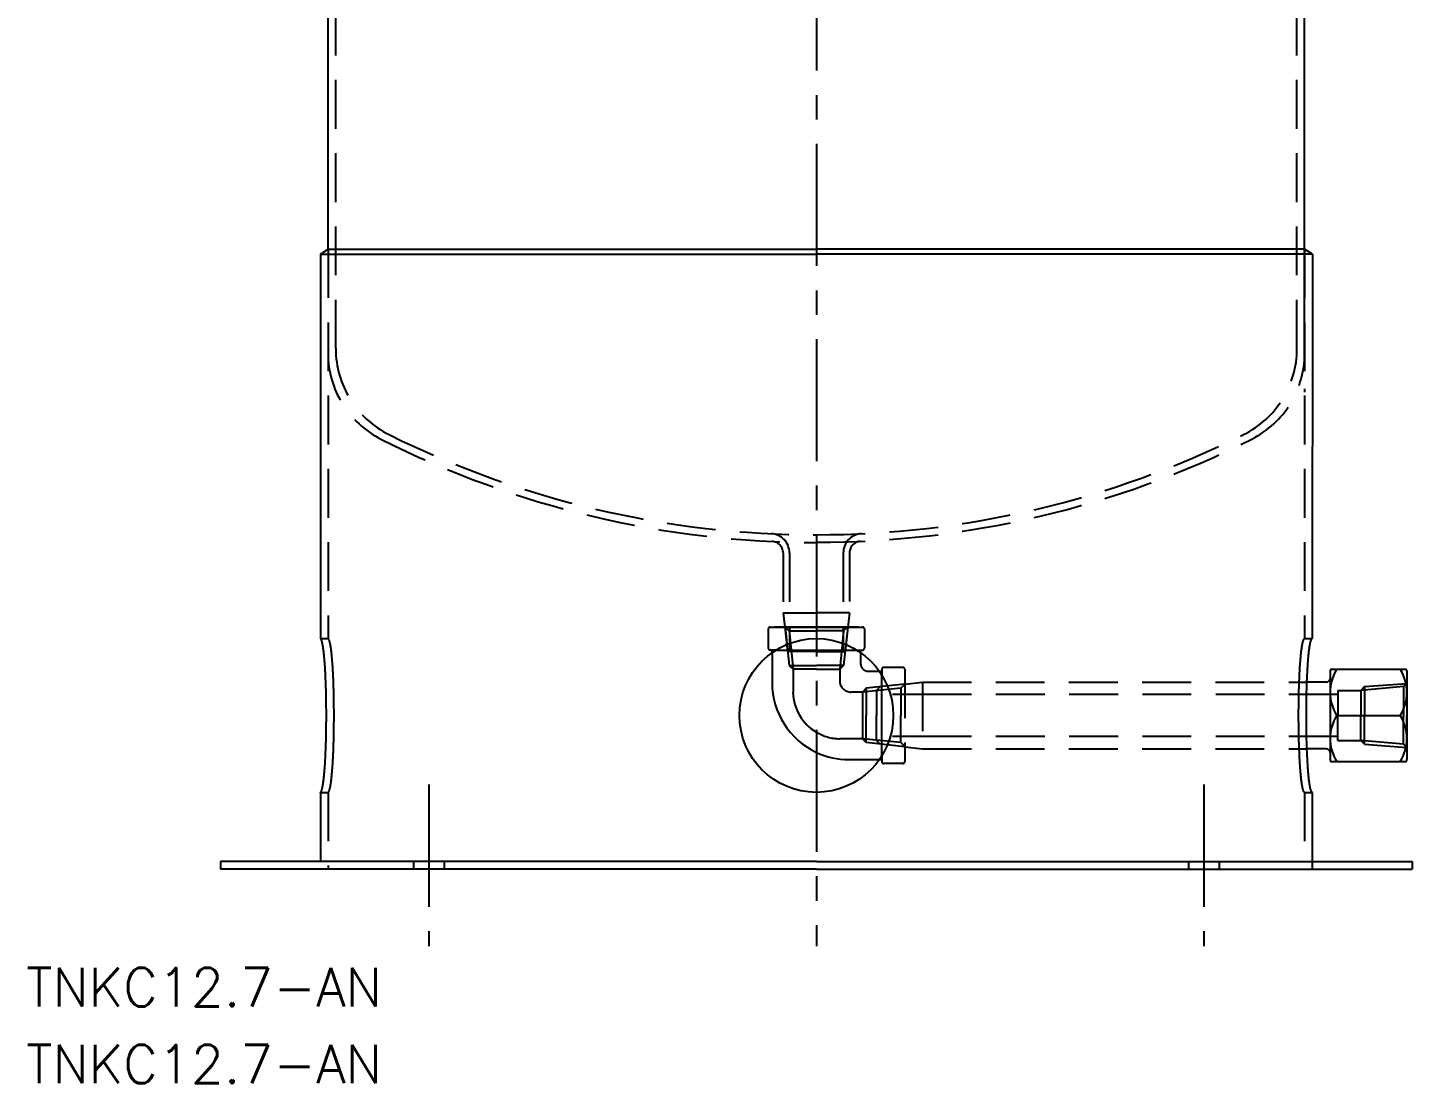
# Model space of a CAD drawing. Extents: x -205 to 605, y -774 to 175.
# Drawn here: x -205.1 to 155, y -773.7 to -499.1 of the extents above; entities that cross this region are included whole.
import ezdxf

# ---------------------------------------------------------------- set-up
doc = ezdxf.new("R2010")
doc.units = 0
doc.linetypes.add('CENTER', pattern=[50.8, 31.75, -6.35, 6.35, -6.35])
doc.linetypes.add('DASHED', pattern=[19.05, 12.7, -6.35])
doc.layers.get('0').update_dxf_attribs({"linetype": 'CONTINUOUS'})
doc.layers.add('CENTER', color=1, linetype='CENTER')
doc.styles.get("Standard").update_dxf_attribs({"font": 'txt.shx', "height": 3, "bigfont": 'bigfont.shx'})

msp = doc.modelspace()

# ---------------------------------------------------------------- linework, layer by layer
at = {"color": 7, "linetype": 'CONTINUOUS'}
for p, q in [((-127, -556.71), (-127, -379.24)), ((127, -583.79), (127, -379.24)), ((-129, -558), (-127, -556.71)), ((-129, -558), (0, -558)), ((-129, -558), (-129, -658)), ((-127, -556.71), (0, -556.71)), ((127, -556.71), (0, -556.71)), ((129, -558), (0, -558)), ((129, -558), (127, -556.71)), ((129, -558), (128.99, -658)), ((127, -593.02), (127, -593.92)), ((-11.5, -661.64), (-11.5, -669.5)), ((-11.5, -661.64), (-11.5, -669.5)), ((-10.54, -661), (0, -661)), ((0, -661), (10.54, -661)), ((11.5, -661.64), (11.5, -664.5)), ((134.11, -666), (153.11, -666)), ((13.5, -666.5), (16.36, -666.5)), ((17, -688.54), (17, -667.46)), ((132.61, -669.35), (127.59, -669.35)), ((133.61, -666.5), (133.61, -689.5)), ((153.61, -666.5), (153.61, -689.5)), ((135.37, -678), (151.84, -678)), ((153.61, -684.53), (153.61, -678)), ((153.61, -684.53), (153.61, -678)), ((153.61, -684.53), (153.61, -678)), ((132.61, -686.65), (127.59, -686.65)), ((8.5, -689.5), (16.36, -689.5)), ((134.11, -690), (153.11, -690)), ((-129, -698), (-129, -716)), ((128.99, -698), (128.99, -718)), ((-155, -716), (-155, -718)), ((0, -716), (-155, -716)), ((0, -716), (155, -716)), ((155, -716), (155, -718)), ((0, -718), (-155, -718)), ((0, -718), (155, -718))]:
    msp.add_line(p, q, dxfattribs=at)
at = {"color": 3, "linetype": 'DASHED'}
for p, q in [((-125, -582.56), (-125, -380.47)), ((125, -582.56), (125, -380.47)), ((-127, -556.71), (-127, -658)), ((127, -556.71), (126.99, -658)), ((-8.65, -635.73), (-8.65, -651.35)), ((-7, -635.72), (-7, -661.35)), ((7, -635.72), (7, -661.35)), ((8.65, -635.68), (8.65, -651.35)), ((-8.65, -651.35), (-8.23, -655)), ((-8.65, -651.35), (0, -651.35)), ((8.65, -651.35), (0, -651.35)), ((8.65, -651.35), (8.23, -655)), ((-12, -655), (0, -655)), ((0, -655), (-11, -655)), ((-8.23, -655), (-7.5, -661.35)), ((-8.07, -655), (-7.07, -656)), ((-8.07, -655), (-7.07, -665)), ((11, -655), (0, -655)), ((0, -655), (12, -655)), ((8.23, -655), (7.07, -665)), ((8.07, -655), (7.07, -656)), ((8.23, -655), (7.5, -661.35)), ((-129, -658), (-127, -658)), ((-12.5, -655.5), (-12.5, -660.5)), ((-7.07, -656), (-6.07, -666)), ((-7.07, -656), (0, -656)), ((7.07, -656), (0, -656)), ((7.07, -656), (6.07, -666)), ((12.5, -655.5), (12.5, -660.5)), ((126.99, -658), (128.99, -658)), ((-10.54, -661), (-12, -661)), ((-11.5, -661.64), (-11.5, -661)), ((0, -661.35), (-7.5, -661.35)), ((0, -661.35), (7.5, -661.35)), ((10.54, -661), (12, -661)), ((11.5, -661.64), (11.5, -661)), ((-7.07, -665), (-6.07, -666)), ((-7.07, -665), (0, -665)), ((-6.07, -666), (-6.07, -672)), ((-6.07, -666), (-6.07, -672)), ((-6.07, -666), (-6.07, -669)), ((0, -666), (-6.07, -666)), ((7.07, -665), (0, -665)), ((0, -666), (6.07, -666)), ((7.07, -665), (6.07, -666)), ((6.07, -666), (6.07, -668.93)), ((17, -666), (17, -667.46)), ((22.5, -665.5), (17.5, -665.5)), ((23, -666), (23, -690)), ((16.36, -666.5), (17, -666.5)), ((23, -669.83), (27.61, -669.35)), ((27.61, -669.35), (127.59, -669.35)), ((27.61, -669.35), (127.59, -669.35)), ((27.61, -669.35), (27.61, -686.65)), ((142.6, -670.5), (153.61, -669.7)), ((153.61, -669.7), (152.73, -670.5)), ((12, -671.93), (9.07, -671.93)), ((13, -670.93), (12, -671.93)), ((22, -670.93), (12, -671.93)), ((12, -671.93), (12, -684.07)), ((23, -669.83), (13, -670.93)), ((13, -670.93), (13, -678)), ((16.6, -670.5), (15.61, -671.47)), ((15.61, -671.47), (15.61, -678)), ((32.55, -672.55), (15.61, -672.55)), ((32.55, -672.55), (15.61, -672.55)), ((23, -669.93), (22, -670.93)), ((22, -670.93), (22, -678)), ((135.61, -672.55), (28.32, -672.55)), ((135.61, -671.47), (135.61, -678)), ((135.61, -671.47), (141.61, -671.47)), ((142.6, -670.5), (141.61, -671.47)), ((152.73, -670.5), (141.61, -671.47)), ((141.61, -671.47), (141.61, -678)), ((142.6, -670.5), (142.6, -678)), ((152.73, -670.5), (152.73, -678)), ((13, -685.07), (13, -678)), ((15.61, -684.53), (15.61, -678)), ((22, -685.07), (22, -678)), ((135.61, -684.53), (135.61, -678)), ((141.61, -684.53), (141.61, -678)), ((142.6, -685.5), (142.6, -678)), ((152.73, -685.5), (152.73, -678)), ((12, -684.07), (6, -684.07)), ((13, -685.07), (12, -684.07)), ((22, -685.07), (12, -684.07)), ((32.55, -683.45), (15.61, -683.45)), ((32.55, -683.45), (15.61, -683.45)), ((135.61, -683.45), (28.32, -683.45)), ((23, -686.17), (13, -685.07)), ((16.6, -685.5), (15.61, -684.53)), ((23, -686.07), (22, -685.07)), ((23, -686.17), (27.61, -686.65)), ((27.61, -686.65), (32.55, -686.65)), ((27.61, -686.65), (127.59, -686.65)), ((135.61, -684.53), (141.61, -684.53)), ((142.6, -685.5), (141.61, -684.53)), ((152.73, -685.5), (141.61, -684.53)), ((142.6, -685.5), (153.61, -686.3)), ((153.61, -686.3), (152.73, -685.5)), ((16.36, -689.5), (17, -689.5)), ((17, -688.54), (17, -690)), ((22.5, -690.5), (17.5, -690.5)), ((-129, -698), (-127, -698)), ((-127, -698), (-127, -718)), ((126.99, -698), (126.99, -716)), ((126.99, -698), (128.99, -698)), ((-104.76, -716), (-104.76, -718)), ((-96.76, -716), (-96.76, -718)), ((96.76, -716), (96.76, -718)), ((104.76, -716), (104.76, -718))]:
    msp.add_line(p, q, dxfattribs=at)
at = {"color": 7, "linetype": 'CONTINUOUS'}
for points in [[(-129, -698, 0), (-128.96, -697.99, 0), (-128.92, -697.98, 0), (-128.88, -697.95, 0), (-128.85, -697.9, 0), (-128.81, -697.85, 0), (-128.77, -697.78, 0), (-128.73, -697.71, 0), (-128.7, -697.62, 0), (-128.66, -697.51, 0), (-128.62, -697.4, 0), (-128.58, -697.28, 0), (-128.55, -697.14, 0), (-128.51, -696.99, 0), (-128.47, -696.83, 0), (-128.44, -696.66, 0), (-128.4, -696.48, 0), (-128.37, -696.28, 0), (-128.33, -696.08, 0), (-128.3, -695.86, 0), (-128.26, -695.64, 0), (-128.23, -695.4, 0), (-128.2, -695.15, 0), (-128.17, -694.9, 0), (-128.13, -694.63, 0), (-128.1, -694.35, 0), (-128.07, -694.06, 0), (-128.04, -693.77, 0), (-128.01, -693.46, 0), (-127.98, -693.14, 0), (-127.95, -692.82, 0), (-127.92, -692.49, 0), (-127.9, -692.14, 0), (-127.87, -691.79, 0), (-127.84, -691.43, 0), (-127.82, -691.06, 0), (-127.79, -690.69, 0), (-127.77, -690.3, 0), (-127.75, -689.91, 0), (-127.72, -689.52, 0), (-127.7, -689.11, 0), (-127.68, -688.7, 0), (-127.66, -688.28, 0), (-127.64, -687.86, 0), (-127.62, -687.43, 0), (-127.61, -686.99, 0), (-127.59, -686.55, 0), (-127.57, -686.11, 0), (-127.56, -685.65, 0), (-127.55, -685.2, 0), (-127.53, -684.74, 0), (-127.52, -684.27, 0), (-127.51, -683.81, 0), (-127.5, -683.33, 0), (-127.49, -682.86, 0), (-127.48, -682.38, 0), (-127.47, -681.9, 0), (-127.46, -681.42, 0), (-127.46, -680.93, 0), (-127.45, -680.45, 0), (-127.45, -679.96, 0), (-127.44, -679.47, 0), (-127.44, -678.98, 0), (-127.44, -678.49, 0), (-127.44, -678, 0), (-127.44, -677.51, 0), (-127.44, -677.02, 0), (-127.44, -676.53, 0), (-127.45, -676.04, 0), (-127.45, -675.55, 0), (-127.46, -675.07, 0), (-127.46, -674.58, 0), (-127.47, -674.1, 0), (-127.48, -673.62, 0), (-127.49, -673.14, 0), (-127.5, -672.67, 0), (-127.51, -672.19, 0), (-127.52, -671.73, 0), (-127.53, -671.26, 0), (-127.55, -670.8, 0), (-127.56, -670.35, 0), (-127.57, -669.89, 0), (-127.59, -669.45, 0), (-127.61, -669.01, 0), (-127.62, -668.57, 0), (-127.64, -668.14, 0), (-127.66, -667.72, 0), (-127.68, -667.3, 0), (-127.7, -666.89, 0), (-127.72, -666.48, 0), (-127.75, -666.09, 0), (-127.77, -665.7, 0), (-127.79, -665.31, 0), (-127.82, -664.94, 0), (-127.84, -664.57, 0), (-127.87, -664.21, 0), (-127.9, -663.86, 0), (-127.92, -663.51, 0), (-127.95, -663.18, 0), (-127.98, -662.86, 0), (-128.01, -662.54, 0), (-128.04, -662.23, 0), (-128.07, -661.94, 0), (-128.1, -661.65, 0), (-128.13, -661.37, 0), (-128.17, -661.1, 0), (-128.2, -660.85, 0), (-128.23, -660.6, 0), (-128.26, -660.36, 0), (-128.3, -660.14, 0), (-128.33, -659.92, 0), (-128.37, -659.72, 0), (-128.4, -659.52, 0), (-128.44, -659.34, 0), (-128.47, -659.17, 0), (-128.51, -659.01, 0), (-128.55, -658.86, 0), (-128.58, -658.72, 0), (-128.62, -658.6, 0), (-128.66, -658.49, 0), (-128.7, -658.38, 0), (-128.73, -658.29, 0), (-128.77, -658.22, 0), (-128.81, -658.15, 0), (-128.85, -658.1, 0), (-128.88, -658.05, 0), (-128.92, -658.02, 0), (-128.96, -658.01, 0), (-129, -658, 0)], [(129, -698, 0), (128.96, -697.99, 0), (128.92, -697.98, 0), (128.88, -697.95, 0), (128.85, -697.9, 0), (128.81, -697.85, 0), (128.77, -697.78, 0), (128.73, -697.71, 0), (128.7, -697.62, 0), (128.66, -697.51, 0), (128.62, -697.4, 0), (128.58, -697.28, 0), (128.55, -697.14, 0), (128.51, -696.99, 0), (128.47, -696.83, 0), (128.44, -696.66, 0), (128.4, -696.48, 0), (128.37, -696.28, 0), (128.33, -696.08, 0), (128.3, -695.86, 0), (128.26, -695.64, 0), (128.23, -695.4, 0), (128.2, -695.15, 0), (128.17, -694.9, 0), (128.13, -694.63, 0), (128.1, -694.35, 0), (128.07, -694.06, 0), (128.04, -693.77, 0), (128.01, -693.46, 0), (127.98, -693.14, 0), (127.95, -692.82, 0), (127.92, -692.49, 0), (127.9, -692.14, 0), (127.87, -691.79, 0), (127.84, -691.43, 0), (127.82, -691.06, 0), (127.79, -690.69, 0), (127.77, -690.3, 0), (127.75, -689.91, 0), (127.72, -689.52, 0), (127.7, -689.11, 0), (127.68, -688.7, 0), (127.66, -688.28, 0), (127.64, -687.86, 0), (127.62, -687.43, 0), (127.61, -686.99, 0), (127.59, -686.55, 0), (127.57, -686.11, 0), (127.56, -685.65, 0), (127.55, -685.2, 0), (127.53, -684.74, 0), (127.52, -684.27, 0), (127.51, -683.81, 0), (127.5, -683.33, 0), (127.49, -682.86, 0), (127.48, -682.38, 0), (127.47, -681.9, 0), (127.46, -681.42, 0), (127.46, -680.93, 0), (127.45, -680.45, 0), (127.45, -679.96, 0), (127.44, -679.47, 0), (127.44, -678.98, 0), (127.44, -678.49, 0), (127.44, -678, 0), (127.44, -677.51, 0), (127.44, -677.02, 0), (127.44, -676.53, 0), (127.45, -676.04, 0), (127.45, -675.55, 0), (127.46, -675.07, 0), (127.46, -674.58, 0), (127.47, -674.1, 0), (127.48, -673.62, 0), (127.49, -673.14, 0), (127.5, -672.67, 0), (127.51, -672.19, 0), (127.52, -671.73, 0), (127.53, -671.26, 0), (127.55, -670.8, 0), (127.56, -670.35, 0), (127.57, -669.89, 0), (127.59, -669.45, 0), (127.61, -669.01, 0), (127.62, -668.57, 0), (127.64, -668.14, 0), (127.66, -667.72, 0), (127.68, -667.3, 0), (127.7, -666.89, 0), (127.72, -666.48, 0), (127.75, -666.09, 0), (127.77, -665.7, 0), (127.79, -665.31, 0), (127.82, -664.94, 0), (127.84, -664.57, 0), (127.87, -664.21, 0), (127.9, -663.86, 0), (127.92, -663.51, 0), (127.95, -663.18, 0), (127.98, -662.86, 0), (128.01, -662.54, 0), (128.04, -662.23, 0), (128.07, -661.94, 0), (128.1, -661.65, 0), (128.13, -661.37, 0), (128.17, -661.1, 0), (128.2, -660.85, 0), (128.23, -660.6, 0), (128.26, -660.36, 0), (128.3, -660.14, 0), (128.33, -659.92, 0), (128.37, -659.72, 0), (128.4, -659.52, 0), (128.44, -659.34, 0), (128.47, -659.17, 0), (128.51, -659.01, 0), (128.55, -658.86, 0), (128.58, -658.72, 0), (128.62, -658.6, 0), (128.66, -658.49, 0), (128.7, -658.38, 0), (128.73, -658.29, 0), (128.77, -658.22, 0), (128.81, -658.15, 0), (128.85, -658.1, 0), (128.88, -658.05, 0), (128.92, -658.02, 0), (128.96, -658.01, 0), (129, -658, 0)]]:
    msp.add_polyline3d(points, dxfattribs=at)
at = {"color": 3, "linetype": 'DASHED'}
for points in [[(-127, -698, 0), (-126.96, -697.99, 0), (-126.92, -697.98, 0), (-126.89, -697.95, 0), (-126.85, -697.9, 0), (-126.81, -697.85, 0), (-126.77, -697.78, 0), (-126.73, -697.71, 0), (-126.7, -697.62, 0), (-126.66, -697.51, 0), (-126.62, -697.4, 0), (-126.58, -697.28, 0), (-126.55, -697.14, 0), (-126.51, -696.99, 0), (-126.47, -696.83, 0), (-126.44, -696.66, 0), (-126.4, -696.48, 0), (-126.37, -696.28, 0), (-126.33, -696.08, 0), (-126.3, -695.86, 0), (-126.27, -695.64, 0), (-126.23, -695.4, 0), (-126.2, -695.15, 0), (-126.17, -694.9, 0), (-126.13, -694.63, 0), (-126.1, -694.35, 0), (-126.07, -694.06, 0), (-126.04, -693.77, 0), (-126.01, -693.46, 0), (-125.98, -693.14, 0), (-125.95, -692.82, 0), (-125.92, -692.49, 0), (-125.9, -692.14, 0), (-125.87, -691.79, 0), (-125.84, -691.43, 0), (-125.82, -691.06, 0), (-125.79, -690.69, 0), (-125.77, -690.3, 0), (-125.75, -689.91, 0), (-125.72, -689.52, 0), (-125.7, -689.11, 0), (-125.68, -688.7, 0), (-125.66, -688.28, 0), (-125.64, -687.86, 0), (-125.62, -687.43, 0), (-125.61, -686.99, 0), (-125.59, -686.55, 0), (-125.57, -686.11, 0), (-125.56, -685.65, 0), (-125.55, -685.2, 0), (-125.53, -684.74, 0), (-125.52, -684.27, 0), (-125.51, -683.81, 0), (-125.5, -683.33, 0), (-125.49, -682.86, 0), (-125.48, -682.38, 0), (-125.47, -681.9, 0), (-125.46, -681.42, 0), (-125.46, -680.93, 0), (-125.45, -680.45, 0), (-125.45, -679.96, 0), (-125.44, -679.47, 0), (-125.44, -678.98, 0), (-125.44, -678.49, 0), (-125.44, -678, 0), (-125.44, -677.51, 0), (-125.44, -677.02, 0), (-125.44, -676.53, 0), (-125.45, -676.04, 0), (-125.45, -675.55, 0), (-125.46, -675.07, 0), (-125.46, -674.58, 0), (-125.47, -674.1, 0), (-125.48, -673.62, 0), (-125.49, -673.14, 0), (-125.5, -672.67, 0), (-125.51, -672.19, 0), (-125.52, -671.73, 0), (-125.53, -671.26, 0), (-125.55, -670.8, 0), (-125.56, -670.35, 0), (-125.57, -669.89, 0), (-125.59, -669.45, 0), (-125.61, -669.01, 0), (-125.62, -668.57, 0), (-125.64, -668.14, 0), (-125.66, -667.72, 0), (-125.68, -667.3, 0), (-125.7, -666.89, 0), (-125.72, -666.48, 0), (-125.75, -666.09, 0), (-125.77, -665.7, 0), (-125.79, -665.31, 0), (-125.82, -664.94, 0), (-125.84, -664.57, 0), (-125.87, -664.21, 0), (-125.9, -663.86, 0), (-125.92, -663.51, 0), (-125.95, -663.18, 0), (-125.98, -662.86, 0), (-126.01, -662.54, 0), (-126.04, -662.23, 0), (-126.07, -661.94, 0), (-126.1, -661.65, 0), (-126.13, -661.37, 0), (-126.17, -661.1, 0), (-126.2, -660.85, 0), (-126.23, -660.6, 0), (-126.27, -660.36, 0), (-126.3, -660.14, 0), (-126.33, -659.92, 0), (-126.37, -659.72, 0), (-126.4, -659.52, 0), (-126.44, -659.34, 0), (-126.47, -659.17, 0), (-126.51, -659.01, 0), (-126.55, -658.86, 0), (-126.58, -658.72, 0), (-126.62, -658.6, 0), (-126.66, -658.49, 0), (-126.7, -658.38, 0), (-126.73, -658.29, 0), (-126.77, -658.22, 0), (-126.81, -658.15, 0), (-126.85, -658.1, 0), (-126.89, -658.05, 0), (-126.92, -658.02, 0), (-126.96, -658.01, 0), (-127, -658, 0)], [(127, -698, 0), (126.96, -697.99, 0), (126.92, -697.98, 0), (126.89, -697.95, 0), (126.85, -697.9, 0), (126.81, -697.85, 0), (126.77, -697.78, 0), (126.73, -697.71, 0), (126.7, -697.62, 0), (126.66, -697.51, 0), (126.62, -697.4, 0), (126.58, -697.28, 0), (126.55, -697.14, 0), (126.51, -696.99, 0), (126.47, -696.83, 0), (126.44, -696.66, 0), (126.4, -696.48, 0), (126.37, -696.28, 0), (126.33, -696.08, 0), (126.3, -695.86, 0), (126.27, -695.64, 0), (126.23, -695.4, 0), (126.2, -695.15, 0), (126.17, -694.9, 0), (126.13, -694.63, 0), (126.1, -694.35, 0), (126.07, -694.06, 0), (126.04, -693.77, 0), (126.01, -693.46, 0), (125.98, -693.14, 0), (125.95, -692.82, 0), (125.92, -692.49, 0), (125.9, -692.14, 0), (125.87, -691.79, 0), (125.84, -691.43, 0), (125.82, -691.06, 0), (125.79, -690.69, 0), (125.77, -690.3, 0), (125.75, -689.91, 0), (125.72, -689.52, 0), (125.7, -689.11, 0), (125.68, -688.7, 0), (125.66, -688.28, 0), (125.64, -687.86, 0), (125.62, -687.43, 0), (125.61, -686.99, 0), (125.59, -686.55, 0), (125.57, -686.11, 0), (125.56, -685.65, 0), (125.55, -685.2, 0), (125.53, -684.74, 0), (125.52, -684.27, 0), (125.51, -683.81, 0), (125.5, -683.33, 0), (125.49, -682.86, 0), (125.48, -682.38, 0), (125.47, -681.9, 0), (125.46, -681.42, 0), (125.46, -680.93, 0), (125.45, -680.45, 0), (125.45, -679.96, 0), (125.44, -679.47, 0), (125.44, -678.98, 0), (125.44, -678.49, 0), (125.44, -678, 0), (125.44, -677.51, 0), (125.44, -677.02, 0), (125.44, -676.53, 0), (125.45, -676.04, 0), (125.45, -675.55, 0), (125.46, -675.07, 0), (125.46, -674.58, 0), (125.47, -674.1, 0), (125.48, -673.62, 0), (125.49, -673.14, 0), (125.5, -672.67, 0), (125.51, -672.19, 0), (125.52, -671.73, 0), (125.53, -671.26, 0), (125.55, -670.8, 0), (125.56, -670.35, 0), (125.57, -669.89, 0), (125.59, -669.45, 0), (125.61, -669.01, 0), (125.62, -668.57, 0), (125.64, -668.14, 0), (125.66, -667.72, 0), (125.68, -667.3, 0), (125.7, -666.89, 0), (125.72, -666.48, 0), (125.75, -666.09, 0), (125.77, -665.7, 0), (125.79, -665.31, 0), (125.82, -664.94, 0), (125.84, -664.57, 0), (125.87, -664.21, 0), (125.9, -663.86, 0), (125.92, -663.51, 0), (125.95, -663.18, 0), (125.98, -662.86, 0), (126.01, -662.54, 0), (126.04, -662.23, 0), (126.07, -661.94, 0), (126.1, -661.65, 0), (126.13, -661.37, 0), (126.17, -661.1, 0), (126.2, -660.85, 0), (126.23, -660.6, 0), (126.27, -660.36, 0), (126.3, -660.14, 0), (126.33, -659.92, 0), (126.37, -659.72, 0), (126.4, -659.52, 0), (126.44, -659.34, 0), (126.47, -659.17, 0), (126.51, -659.01, 0), (126.55, -658.86, 0), (126.58, -658.72, 0), (126.62, -658.6, 0), (126.66, -658.49, 0), (126.7, -658.38, 0), (126.73, -658.29, 0), (126.77, -658.22, 0), (126.81, -658.15, 0), (126.85, -658.1, 0), (126.89, -658.05, 0), (126.92, -658.02, 0), (126.96, -658.01, 0), (127, -658, 0)]]:
    msp.add_polyline3d(points, dxfattribs=at)
at = {"color": 7, "linetype": 'CONTINUOUS'}
msp.add_circle((0, -678), 20, dxfattribs=at)
at = {"color": 3, "linetype": 'DASHED'}
for centre, radius, start, end in [((-100, -582.56), 25, 180, 243.6122), ((100, -582.56), 25, 296.3878, 0), ((-102, -583.79), 25, 180, 243.2987), ((102, -583.79), 25, 296.7013, 0), ((0, -381), 250, 243.6122, 270), ((0, -381), 250, 270, 296.3878), ((0, -381), 252, 243.2987, 270), ((0.41, -382.11), 250.83, 269.906, 296.731), ((-12, -635.72), 5, 0, 87.3027), ((-11.65, -635.73), 3, 0, 87.3815), ((12, -635.72), 5, 92.6973, 180), ((11.65, -635.68), 3, 92.5377, 180), ((-12, -655.5), 0.5, 90, 180), ((12, -655.5), 0.5, 0, 90), ((-12, -660.5), 0.5, 180, 270), ((12, -660.5), 0.5, 270, 0), ((17.5, -666), 0.5, 90, 180), ((22.5, -666), 0.5, 0, 90), ((9.07, -668.93), 3, 180, 270), ((6.3, -671.7), 12.38, 181.3852, 239.4052), ((6.3, -671.7), 12.38, 239.4052, 268.6148), ((17.5, -690), 0.5, 180, 270), ((22.5, -690), 0.5, 270, 0)]:
    msp.add_arc(centre, radius, start, end, dxfattribs=at)
at = {"color": 7, "linetype": 'CONTINUOUS'}
for centre, radius, start, end in [((13.5, -664.5), 2, 180, 270), ((144.67, -672), 11.07, 147.1883, 212.8117), ((134.11, -666.5), 0.5, 90, 180), ((142.54, -672), 11.07, 327.1883, 32.8117), ((153.11, -666.5), 0.5, 0, 90), ((8.5, -669.5), 20, 180, 244.8493), ((132.61, -668.35), 1, 270, 0), ((144.67, -684), 11.07, 147.1883, 212.8117), ((142.54, -684), 11.07, 327.1883, 32.8117), ((8.5, -669.5), 20, 244.8493, 270), ((132.61, -687.65), 1, 0, 90), ((134.11, -689.5), 0.5, 180, 270), ((153.11, -689.5), 0.5, 270, 0)]:
    msp.add_arc(centre, radius, start, end, dxfattribs=at)
at = {"layer": 'CENTER', "color": 1, "linetype": 'CENTER'}
for p, q in [((0, -224.53), (0, -738)), ((-100.76, -696), (-100.76, -738)), ((100.76, -696), (100.76, -738))]:
    msp.add_line(p, q, dxfattribs=at)

# ---------------------------------------------------------------- texts
at = {"color": 7, "linetype": 'CONTINUOUS'}
for p in [(-205.54, -753.69), (-205.54, -773.69)]:
    msp.add_text('TNKC12.7-AN', height=10, dxfattribs=at).set_placement(p)

doc.saveas('drawing.dxf')
